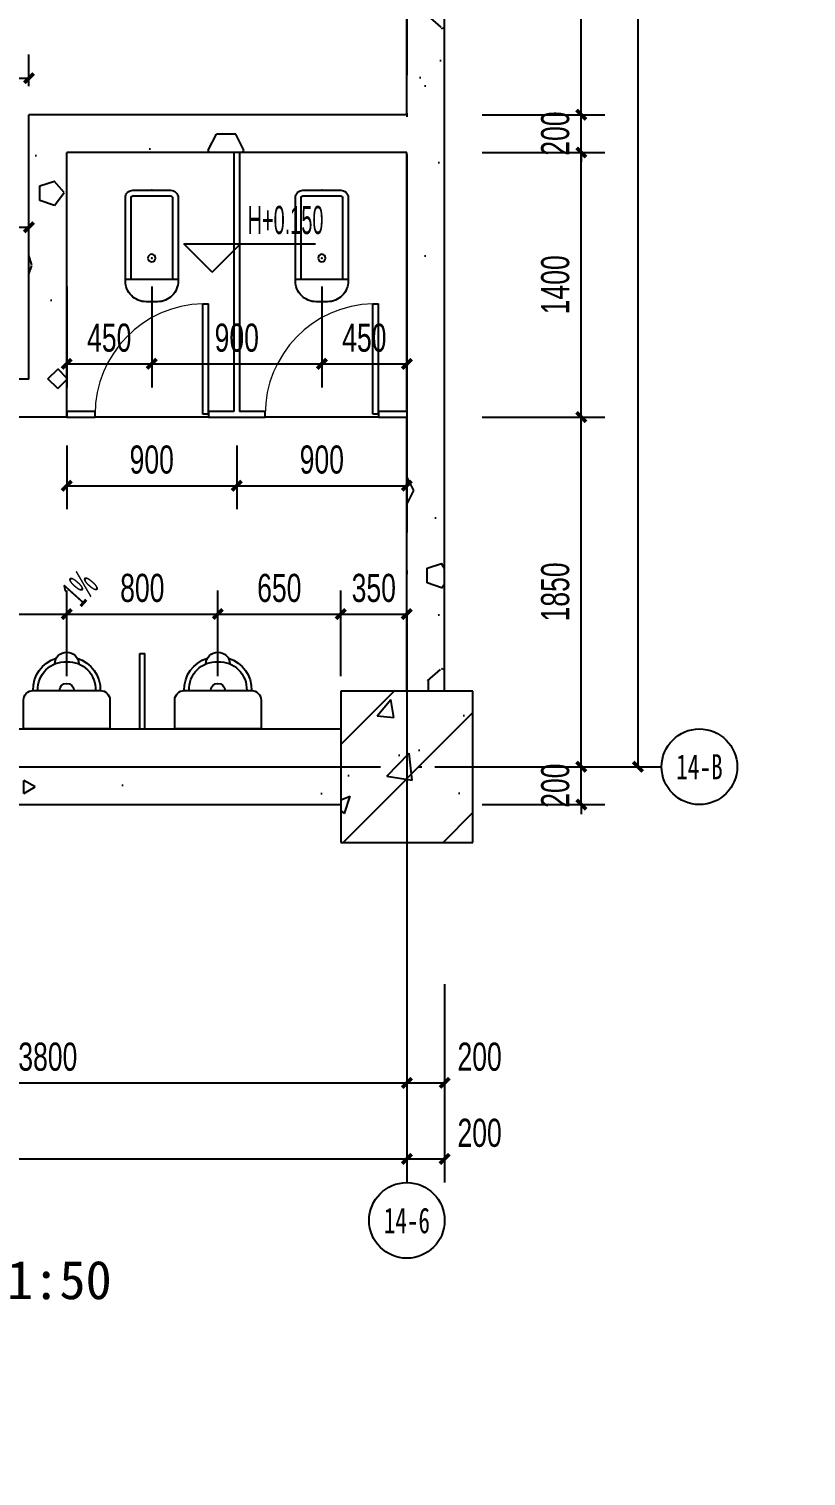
# Model space of a CAD drawing. Extents: x -26219 to 315419, y -160410 to -120810.
# Drawn here: x 283189 to 287301, y -143296 to -135640 of the extents above; entities that cross this region are included whole.
import ezdxf
from ezdxf.enums import TextEntityAlignment as Align
from ezdxf.xclip import XClip

# ---------------------------------------------------------------- set-up
doc = ezdxf.new("R2010")
doc.units = 0
doc.header["$LTSCALE"] = 1000
doc.header["$MEASUREMENT"] = 0
doc.header["$XCLIPFRAME"] = 0
doc.linetypes.add('104-14# 核心筒$2$DOTE', pattern=[2.42, 2, -0.2, 0.02, -0.2])
for name, color, linetype in [('$0$$0$$0$A-DIM_SYMB', 3, 'Continuous'), ('$0$$0$$0$PUB_TEXT', 7, 'Continuous'), ('01-标注_尺寸', 124, 'Continuous'), ('01-标注_标高', 200, 'Continuous'), ('02-TEXT_标注', 130, 'Continuous'), ('104-13#14# B1核心筒$0$05-填充_天正', 26, 'Continuous'), ('104-13#14# B1核心筒$0$A-E_楼梯', 171, 'Continuous'), ('104-13#14# B1核心筒$0$A_STR-砼墙', 51, 'Continuous'), ('104-14# 核心筒$0$A-I_卫-洁具', 241, 'Continuous'), ('104-14# 核心筒$0$A-I_卫-隔断', 214, 'Continuous'), ('104-14# 核心筒$0$A_STR-砌块墙', 121, 'Continuous'), ('104-14# 核心筒$2$01-标注_轴线坐标', 132, 'Continuous'), ('104-14# 核心筒$2$05-填充_天正', 26, 'Continuous'), ('104-14# 核心筒$2$A_AXIS-轴线', 36, '104-14# 核心筒$2$DOTE'), ('104-14# 核心筒$2$A_STR-砼柱', 51, 'Continuous'), ('104-14# 核心筒$2$AXIS_TEXT', 7, 'Continuous'), ('建-标注-文本', 254, 'Continuous')]:
    doc.layers.add(name, color=color, linetype=linetype)
doc.layers.add('B1幕墙$0$04-不打印_辅助线', color=165, linetype='Continuous', plot=False)
doc.styles.add('104-14# 核心筒$3$_TCH_AXIS', font='STXIHEI_0.TTF', dxfattribs={"width": 0.75})
doc.styles.add('_TCH_DIM', font='ros.shx', dxfattribs={"width": 0.75, "bigfont": 'jd.shx'})
doc.styles.add('_TCH_DIM_T3', font='ros.shx', dxfattribs={"width": 0.705882, "bigfont": 'jd.shx'})
doc.styles.get("Standard").update_dxf_attribs({"font": 'STXIHEI_0.TTF'})
doc.dimstyles.new('_TCH_ARCH&&50', dxfattribs={"dimtxt": 148.75, "dimasz": 50, "dimexe": 125, "dimexo": 150, "dimgap": 63.125, "dimtad": 1, "dimdec": 0, "dimzin": 0, "dimdsep": 46, "dimtxsty": '_TCH_DIM_T3', "dimblk": 'ARCHTICK', "dimcen": 0.09, "dimclrt": 7, "dimazin": 2, "dimtfac": 1, "dimtdec": 0, "dimtix": 1, "dimtmove": 2, "dimatfit": 3, "dimfxl": 0, "dimtolj": 1, "dimtzin": 0, "dimarcsym": 0})
pattern_1 = [(45, (0, 0), (-265.16504, 265.16504), []), (50, (0, 0), (1075.8903, -94.1282), [112.5, -1237.5]), (355, (0, 0), (-208.127, 1128.288), [90, -990]), (100.4514, (89.7, -7.8), (867.764, 1034.1593), [95.6103, -1051.713]), (46.1842, (0, 300), (1600.8616, -248.2785), [168.75, -1856.25]), (96.6356, (133.4, 279.3), (1401.994, 1461.177), [143.415, -1577.57]), (351.1842, (0, 300), (1401.993, 1461.178), [135, -1485]), (21, (150, 225), (895.3606, -603.9283), [112.5, -1237.5]), (326, (150, 225), (364.973, 1087.725), [90, -990]), (71.4514, (224.6, 174.7), (1260.334, 483.7957), [95.6103, -1051.713]), (37.5, (0, 0), (18.2398, 499.3408), [0, -978, 0, -1005, 0, -993.75]), (7.5, (0, 0), (394.6043, 591.6176), [0, -573, 0, -955.5, 0, -378.75]), (327.5, (-334.5, 0), (800.73365, -33.8323), [0, -375, 0, -1170, 0, -1552.5]), (317.5, (-484.5, 0), (874.7793, 150.1575), [0, -487.5, 0, -777, 0, -1102.5])]
pattern_2 = [(0, (531, -549), (900, 1800), [0, -1800]), (0, (-522, -792), (900, 1800), [0, -1800]), (0, (63, -810), (900, 1800), [0, -1800]), (0, (702, -279), (900, 1800), [0, -1800]), (0, (-45, -900), (900, 1800), [0, -1800]), (0, (882, 855), (900, 1800), [0, -1800]), (0, (333, 711), (900, 1800), [0, -1800]), (0, (621, 486), (900, 1800), [0, -1800]), (0, (-846, 450), (900, 1800), [0, -1800]), (0, (36, 369), (900, 1800), [0, -1800]), (0, (-306, -90), (900, 1800), [0, -1800]), (0, (-288, -765), (900, 1800), [0, -1800]), (0, (387, -837), (900, 1800), [0, -1800]), (0, (882, -45), (900, 1800), [0, -1800]), (0, (-801, -324), (900, 1800), [0, -1800]), (0, (-648, -18), (900, 1800), [0, -1800]), (0, (54, -144), (900, 1800), [0, -1800]), (0, (-198, -405), (900, 1800), [0, -1800]), (0, (-342, 189), (900, 1800), [0, -1800]), (0, (-117, 864), (900, 1800), [0, -1800]), (0, (-729, -702), (900, 1800), [0, -1800]), (0, (261, 495), (900, 1800), [0, -1800]), (0, (-576, 522), (900, 1800), [0, -1800]), (0, (-720, 756), (900, 1800), [0, -1800]), (130.60129, (771.43, 291.43), (-4499.99995, 5400.00002), [79.025, -33111.333]), (18.43495, (642.86, 325.71), (4500, 1800), [81.316, -11302.884]), (90, (642.9, 248.6), (900, 1800), [77.143, -3522.857]), (161.56505, (720, 222.86), (-4500, 1799.9999), [81.316, -11302.884]), (53.1301, (720, 222.86), (900, 1800), [85.714, -8914.285]), (135, (788.6, -694.3), (-900, 1800), [72.73, -5018.438]), (45, (685.7, -694.3), (900, 1800), [72.73, -5018.438]), (135, (737.14, -745.7), (-900, 1800), [72.73, -5018.438]), (45, (737.14, -745.7), (900, 1800), [72.73, -5018.438]), (116.565, (-77.1, 514.3), (-0.0002, 3600), [95.831, -1916.63]), (180, (-120, 600), (-900, 1800), [102.857, -1697.143]), (63.435, (-265.7, 514.3), (8e-06, 3600), [95.831, -1916.63]), (116.565, (-222.9, 428.6), (-0.0002, 3600), [95.831, -1916.63]), (0, (-222.9, 428.6), (900, 1800), [102.857, -1697.143]), (63.435, (-120, 428.6), (8e-06, 3600), [95.831, -1916.63]), (107.10273, (600, -94.286), (-2699.999897, 9000.000015), [116.584, -48848.707]), (143.97263, (565.71, 17.14), (-17099.99978, 12599.99999), [116.584, -24366.06]), (180, (471.4, 85.7), (-900, 1800), [111.43, -1688.57]), (36.02737, (265.71, 17.14), (17099.99987, 12599.99986), [116.584, -24366.06]), (71.56505, (231.43, -85.7), (2700, 9000), [108.42, -11275.778]), (107.10273, (265.714, -197.14), (-2699.999897, 9000.000015), [116.584, -48848.707]), (143.97263, (360, -265.71), (-17099.99978, 12599.99999), [116.584, -24366.06]), (0, (360, -265.7), (900, 1800), [111.43, -1688.57]), (36.02737, (471.43, -265.71), (17099.99987, 12599.99986), [116.584, -24366.06]), (71.56505, (565.71, -197.14), (2700, 9000), [108.42, -11275.778]), (150.25512, (617.14, 745.71), (-2700, 1800), [69.105, -14442.96]), (90, (557.1, 711.4), (900, 1800), [68.571, -3531.428]), (29.74488, (557.14, 711.43), (2700, 1800), [69.105, -14442.96]), (116.565, (197.1, -531.4), (-0.0002, 3600), [95.831, -1916.63]), (168.69007, (154.29, -445.71), (-8100, 1799.99995), [87.412, -18269.056]), (41.185925, (0, -488.57), (22499.999864, 19799.99983), [91.116, -38177.406]), (90, (0, -574.3), (900, 1800), [85.714, -3514.285]), (138.81407, (68.57, -634.286), (-22499.9996, 19800.000126), [91.116, -38177.406]), (16.69924, (68.57, -634.286), (29699.999777, 8999.999906), [89.488, -37495.613]), (60.9454, (154.29, -608.57), (900, 1799.999984), [88.248, -36976.018]), (109.983106, (-557.14, 222.86), (-4500.000017, 12599.999967), [100.326, -42036.592]), (155.556045, (-591.43, 317.14), (-11700.000045, 5399.99989), [103.57, -43395.394]), (24.443955, (-780, 317.14), (11700.000006, 5399.999974), [103.57, -43395.394]), (70.01689, (-814.286, 222.86), (4500.000014, 12599.99997), [100.326, -42036.592]), (109.983106, (-780, 128.57), (-4500.000017, 12599.999967), [100.326, -42036.592]), (160.0169, (-685.71, 94.29), (-4500, 1799.99992), [100.326, -20968.132]), (19.9831, (-685.71, 94.29), (4499.99998, 1800), [100.326, -20968.132]), (70.01689, (-591.43, 128.57), (4500.000014, 12599.99997), [100.326, -42036.592]), (122.00538, (111.43, 60), (-900.00012, 1799.9999), [80.863, -16900.302]), (18.43495, (-8.57, 102.86), (4500, 1800), [81.316, -11302.884]), (90, (-8.6, 25.7), (900, 1800), [77.143, -3522.857]), (161.56505, (68.57, 0), (-4500, 1799.9999), [81.316, -11302.884]), (54.46232, (68.57, 0), (6299.99999, 8999.99999), [73.734, -30894.635]), (116.565, (-411.4, -377.1), (-0.0002, 3600), [95.831, -1916.63]), (180, (-454.3, -291.4), (-900, 1800), [94.286, -1705.714]), (59.03624, (-600, -377.14), (900, 1800), [99.96, -20891.466]), (120.96376, (-548.57, -462.86), (-900.00012, 1799.99992), [99.96, -20891.466]), (0, (-548.6, -462.9), (900, 1800), [94.286, -1705.714]), (63.435, (-454.3, -462.9), (8e-06, 3600), [95.831, -1916.63])]

# ---------------------------------------------------------------- blocks, each defined once
blk = doc.blocks.new('B1幕墙')
at = {"layer": 'B1幕墙$0$04-不打印_辅助线'}
blk.add_lwpolyline([(-19723.4, 110825.4), (-17951.5, 111952.4), (-14731.3, 106889.8), (-10015.2, 109889.5), (-6726.5, 109889.5), (-6726.5, 107689.5), (-6591.5, 107689.5), (-6591.5, 96729.1), (-3286.4, 91533.1), (-3400.3, 91460.7), (-609.5, 87073), (-44109.9, 59403.8), (-49479.8, 60532), (-116340.3, 165647.4), (-95570, 173811.9), (-95423.7, 173439.7), (-115742.4, 165452.7), (-49232.7, 60888.9), (-44187.1, 59828.8), (-1077.3, 87249.5), (-3868.2, 91637.2), (-3501.1, 91870.6)], dxfattribs=at)
blk = doc.blocks.new('104-13#14# B1核心筒')
at = {"layer": '104-13#14# B1核心筒$0$05-填充_天正', "linetype": 'Continuous'}
h = blk.add_hatch(dxfattribs=at)
h.set_pattern_fill('钢筋混凝土', color=256, scale=150, style=0)
h.set_pattern_definition(pattern_1)
h.paths.add_polyline_path([(203250, -1200), (203250, -800), (170650, -800), (170650, -1200)])
at = {"layer": '104-13#14# B1核心筒$0$A_STR-砼墙', "linetype": 'Continuous'}
for p, q in [((203250, -800), (170650, -800)), ((203250, -1200), (170650, -1200))]:
    blk.add_line(p, q, dxfattribs=at)
at = {"layer": '104-13#14# B1核心筒$0$A-E_楼梯', "rotation": 57.54087654752239}
blk.add_blockref('B1幕墙', (289197.1, 8062.4), dxfattribs=at)
blk = doc.blocks.new('104-14# 核心筒$0$$lvtry$00000200')
at = {"color": 0}
for p, q in [((-109.8, -40, 0), (-109.8, -469.7, 0)), ((99.8, -30, 0), (-99.8, -30, 0)), ((109.8, -469.7, 0), (109.8, -40, 0))]:
    blk.add_line(p, q, dxfattribs=at)
at = {"color": 0, "elevation": 0}
blk.add_lwpolyline([(99.8, 0), (-99.8, 0, 0.414214), (-139.8, -40), (-139.8, -479.7, 0.414214), (-29.8, -589.7), (29.8, -589.7, 0.414214), (139.8, -479.7), (139.8, -40, 0.414214)], format="xyb", close=True, dxfattribs=at)
blk.add_lwpolyline([(139.8, -469.7), (-139.8, -469.7)], dxfattribs=at)
at = {"color": 0}
blk.add_circle((0, -358.6, 0), 20, dxfattribs=at)
for centre, start, end in [((-99.8, -40, 0), 90, 180), ((99.8, -40, 0), 0, 90)]:
    blk.add_arc(centre, 10, start, end, dxfattribs=at)
for p in [(0, 0), (0, -358.6, 0)]:
    blk.add_point(p, dxfattribs=at)
blk = doc.blocks.new('104-14# 核心筒$0$hgfasg')
at = {"yscale": -1}
blk.add_blockref('104-14# 核心筒$0$$lvtry$00000200', (0, 200), dxfattribs=at)
blk = doc.blocks.new('104-14# 核心筒$0$A-toilet-F2$0$A-toilet-F3$0$xb')
for p, q in [((177.8, 203.2), (-177.8, 203.2)), ((-228.6, 152.4), (-228.6, 0)), ((228.6, 0), (228.6, 152.4)), ((-228.6, 0), (228.6, 0))]:
    blk.add_line(p, q)
for centre, radius, start, end in [((0, 342.9), 63.5, 1.07073, 178.92927), ((-6.3, 209.5), 171.6, 106.60688, 182.1211), ((-6.3, 209.5), 146.2, 87.8789, 182.1211), ((6.4, 209.5), 146.2, 357.8789, 92.1211), ((6.4, 209.5), 171.6, 357.8789, 73.39312), ((0, 203.2), 38.1, 0, 180), ((-177.8, 152.4), 50.8, 90, 180), ((177.8, 152.4), 50.8, 0, 90)]:
    blk.add_arc(centre, radius, start, end)
blk = doc.blocks.new('104-14# 核心筒$0$A$C0B6E3E5F')
at = {"layer": '104-14# 核心筒$0$A-I_卫-隔断'}
for p, q in [((-12.5, 0), (-12.5, 400)), ((-12.5, 400), (12.5, 400)), ((12.5, 0), (12.5, 400)), ((-12.5, 0), (12.5, 0))]:
    blk.add_line(p, q, dxfattribs=at)
blk = doc.blocks.new('104-14# 核心筒$0$$DorLib2D$00000001')
for p, q in [((0.45, 0.975), (0.5, 0.975)), ((0.45, 0), (0.45, 0.975)), ((0.5, 0), (0.5, 0.975)), ((0.5, 0), (0.45, 0))]:
    blk.add_line(p, q)
at = {"lineweight": 13}
blk.add_arc((0.475, 0), 0.975, 91.4693, 180, dxfattribs=at)
blk = doc.blocks.new('104-14# 核心筒')
at = {"layer": '104-14# 核心筒$2$05-填充_天正'}
h = blk.add_hatch(dxfattribs=at)
h.set_pattern_fill('加气混凝土', color=256, scale=150, style=0)
h.set_pattern_definition(pattern_2)
h.paths.add_polyline_path([(41466.7, 100150), (41600, 100150), (41600, 103000), (41400, 102800), (41400, 100250)])
h = blk.add_hatch(dxfattribs=at)
h.set_pattern_fill('加气混凝土', color=256, scale=150, style=0)
h.set_pattern_definition(pattern_2)
h.paths.add_polyline_path([(41466.7, 100150), (41400, 100250), (39400, 100250), (39600, 100050), (41400, 100050)])
h = blk.add_hatch(dxfattribs=at)
h.set_pattern_fill('加气混凝土', color=256, scale=150, style=0)
h.set_pattern_definition(pattern_2)
h.paths.add_polyline_path([(39400, 98850), (39600, 98650), (39600, 100050), (39400, 100250)])
h = blk.add_hatch(dxfattribs=at)
h.set_pattern_fill('加气混凝土', color=256, scale=150, style=0)
h.set_pattern_definition(pattern_2)
h.paths.add_polyline_path([(41466.7, 98665), (41600, 98665), (41600, 100150), (41466.7, 100150), (41400, 100050), (41400, 98680)])
h = blk.add_hatch(dxfattribs=at)
h.set_pattern_fill('加气混凝土', color=256, scale=150, style=0)
h.set_pattern_definition(pattern_2)
h.paths.add_polyline_path([(39600, 98650), (39400, 98850), (37600, 98850), (37500, 98783.3), (37500, 98650)])
h = blk.add_hatch(dxfattribs=at)
h.set_pattern_fill('加气混凝土', color=256, scale=150, style=0)
h.set_pattern_definition(pattern_2)
h.paths.add_polyline_path([(41400, 97200), (41600, 97200), (41600, 98665), (41466.7, 98665), (41400, 98650)])
h = blk.add_hatch(dxfattribs=at)
h.set_pattern_fill('钢筋混凝土', color=256, scale=150, style=0)
h.set_pattern_definition(pattern_1)
h.paths.add_polyline_path([(41050, 96400), (41750, 96400), (41750, 97200), (41050, 97200)])
h = blk.add_hatch(dxfattribs=at)
h.set_pattern_fill('加气混凝土', color=256, scale=150, style=0)
h.set_pattern_definition(pattern_2)
h.paths.add_polyline_path([(41050, 96600), (41050, 96800), (37600, 96800), (37500, 96733.3), (37500, 96600)])
at = {"layer": '104-14# 核心筒$0$A-I_卫-洁具', "ltscale": 0.1}
blk.add_line((37600, 97000), (41050, 97000), dxfattribs=at)
at = {"layer": '104-14# 核心筒$0$A-I_卫-隔断'}
for p, q in [((40485, 100050), (40485, 98680)), ((40515, 100050), (40485, 100050)), ((40515, 100050), (40515, 98680)), ((39750, 98680), (39600, 98680)), ((39600, 98680), (39600, 98650)), ((39600, 98650), (39750, 98650)), ((39750, 98650), (39750, 98680)), ((40350, 98650), (39750, 98650)), ((40485, 98680), (40350, 98680)), ((40350, 98680), (40350, 98650)), ((40350, 98650), (40500, 98650)), ((40500, 98650), (40650, 98650)), ((40650, 98680), (40515, 98680)), ((40650, 98650), (40650, 98680)), ((41250, 98650), (40650, 98650)), ((41400, 98680), (41250, 98680)), ((41250, 98680), (41250, 98650)), ((41250, 98650), (41400, 98650))]:
    blk.add_line(p, q, dxfattribs=at)
at = {"layer": '104-14# 核心筒$0$A_STR-砌块墙'}
for p, q in [((41600, 100150), (41600, 103000)), ((41400, 100250), (41400, 102800)), ((41400, 100250), (39400, 100250)), ((39400, 98850), (39400, 100250)), ((41600, 98665), (41600, 100150)), ((41400, 100050), (39600, 100050)), ((39600, 98650), (39600, 100050)), ((41400, 98680), (41400, 100050)), ((39400, 98850), (37600, 98850)), ((39600, 98650), (37500, 98650)), ((41400, 97200), (41400, 98650)), ((41600, 97200), (41600, 98665)), ((37600, 96800), (41050, 96800)), ((37500, 96600), (41050, 96600))]:
    blk.add_line(p, q, dxfattribs=at)
at = {"layer": '104-14# 核心筒$2$A_AXIS-轴线'}
for p, q in [((41400, 139633.6), (41400, 80554.9)), ((-9370.1, 96800), (120259.9, 96800)), ((-24839, 16700), (120259.9, 16700))]:
    blk.add_line(p, q, dxfattribs=at)
at = {"layer": '104-14# 核心筒$2$A_STR-砼柱'}
for p, q in [((41750, 97200), (41050, 97200)), ((41050, 97200), (41050, 96400)), ((41750, 96400), (41750, 97200)), ((41050, 96400), (41750, 96400))]:
    blk.add_line(p, q, dxfattribs=at)
blk.add_blockref('104-14# 核心筒$0$A$C0B6E3E5F', (40000, 97000))
at = {"layer": '104-14# 核心筒$0$A-I_卫-洁具', "ltscale": 0.1, "rotation": 180}
for p in [(40050, 100050), (40950, 100050)]:
    blk.add_blockref('104-14# 核心筒$0$hgfasg', p, dxfattribs=at)
at = {"layer": '104-14# 核心筒$0$A-I_卫-洁具', "ltscale": 0.1, "xscale": -1}
for p in [(39600, 97000), (40400, 97000)]:
    blk.add_blockref('104-14# 核心筒$0$A-toilet-F2$0$A-toilet-F3$0$xb', p, dxfattribs=at)
at = {"layer": '104-14# 核心筒$0$A-I_卫-隔断', "xscale": -600, "yscale": -600, "zscale": 30, "rotation": 180}
for p in [(40050, 98665), (40950, 98665)]:
    blk.add_blockref('104-14# 核心筒$0$$DorLib2D$00000001', p, dxfattribs=at)
blk = doc.blocks.new('_ArchTick')
at = {"color": 0, "linetype": 'ByBlock', "const_width": 0.4}
blk.add_lwpolyline([(-0.5, -0.5), (0.5, 0.5)], dxfattribs=at)
blk = doc.blocks.new('*D1574')
at = {"layer": '01-标注_尺寸', "color": 0, "lineweight": -2, "transparency": 16777216}
for p, q in [((285586.9, -133543.4), (286236.9, -133543.4)), ((286111.9, -136093.4), (286111.9, -133543.4)), ((285586.9, -136093.4), (286236.9, -136093.4))]:
    blk.add_line(p, q, dxfattribs=at)
at = {"layer": 'Defpoints', "color": 0, "transparency": 16777216}
for p in [(285436.9, -133543.4), (286111.9, -133543.4), (285436.9, -136093.4)]:
    blk.add_point(p, dxfattribs=at)
at = {"layer": '01-标注_尺寸', "color": 0, "lineweight": -2, "transparency": 16777216, "xscale": 50, "yscale": 50, "zscale": 50}
for p, rotation in [((286111.9, -133543.4), 90), ((286111.9, -136093.4), 270)]:
    blk.add_blockref('_ArchTick', p, dxfattribs=dict(at, rotation=rotation))
at = {"layer": '01-标注_尺寸', "color": 7, "transparency": 16777216, "insert": (285974.4, -134818.4), "char_height": 148.75, "attachment_point": 5, "rotation": 90, "style": '_TCH_DIM_T3'}
blk.add_mtext('\\A1;2550', dxfattribs=at)
blk = doc.blocks.new('*D1575')
at = {"layer": '01-标注_尺寸', "color": 0, "lineweight": -2, "transparency": 16777216}
for p, q in [((286111.9, -136093.4), (286111.9, -136043.4)), ((285586.9, -136093.4), (286236.9, -136093.4)), ((286111.9, -136293.4), (286111.9, -136093.4)), ((285586.9, -136293.4), (286236.9, -136293.4)), ((286111.9, -136293.4), (286111.9, -136343.4))]:
    blk.add_line(p, q, dxfattribs=at)
at = {"layer": 'Defpoints', "color": 0, "transparency": 16777216}
for p in [(285436.9, -136093.4), (286111.9, -136093.4), (285436.9, -136293.4)]:
    blk.add_point(p, dxfattribs=at)
at = {"layer": '01-标注_尺寸', "color": 0, "lineweight": -2, "transparency": 16777216, "xscale": 50, "yscale": 50, "zscale": 50}
for p, rotation in [((286111.9, -136093.4), 270), ((286111.9, -136293.4), 90)]:
    blk.add_blockref('_ArchTick', p, dxfattribs=dict(at, rotation=rotation))
at = {"layer": '01-标注_尺寸', "color": 7, "transparency": 16777216, "insert": (285974.4, -136193.4), "char_height": 148.75, "attachment_point": 5, "rotation": 90, "style": '_TCH_DIM_T3'}
blk.add_mtext('\\A1;200', dxfattribs=at)
blk = doc.blocks.new('*D1576')
at = {"layer": '01-标注_尺寸', "color": 0, "lineweight": -2, "transparency": 16777216}
for p, q in [((285586.9, -136293.4), (286236.9, -136293.4)), ((286111.9, -137693.4), (286111.9, -136293.4)), ((285586.9, -137693.4), (286236.9, -137693.4))]:
    blk.add_line(p, q, dxfattribs=at)
at = {"layer": 'Defpoints', "color": 0, "transparency": 16777216}
for p in [(285436.9, -136293.4), (286111.9, -136293.4), (285436.9, -137693.4)]:
    blk.add_point(p, dxfattribs=at)
at = {"layer": '01-标注_尺寸', "color": 0, "lineweight": -2, "transparency": 16777216, "xscale": 50, "yscale": 50, "zscale": 50}
for p, rotation in [((286111.9, -136293.4), 90), ((286111.9, -137693.4), 270)]:
    blk.add_blockref('_ArchTick', p, dxfattribs=dict(at, rotation=rotation))
at = {"layer": '01-标注_尺寸', "color": 7, "transparency": 16777216, "insert": (285974.4, -136993.4), "char_height": 148.75, "attachment_point": 5, "rotation": 90, "style": '_TCH_DIM_T3'}
blk.add_mtext('\\A1;1400', dxfattribs=at)
blk = doc.blocks.new('*D1577')
at = {"layer": '01-标注_尺寸', "color": 0, "lineweight": -2, "transparency": 16777216}
for p, q in [((285586.9, -137693.4), (286236.9, -137693.4)), ((286111.9, -139543.4), (286111.9, -137693.4)), ((285586.9, -139543.4), (286236.9, -139543.4))]:
    blk.add_line(p, q, dxfattribs=at)
at = {"layer": 'Defpoints', "color": 0, "transparency": 16777216}
for p in [(285436.9, -137693.4), (286111.9, -137693.4), (285436.9, -139543.4)]:
    blk.add_point(p, dxfattribs=at)
at = {"layer": '01-标注_尺寸', "color": 0, "lineweight": -2, "transparency": 16777216, "xscale": 50, "yscale": 50, "zscale": 50}
for p, rotation in [((286111.9, -137693.4), 90), ((286111.9, -139543.4), 270)]:
    blk.add_blockref('_ArchTick', p, dxfattribs=dict(at, rotation=rotation))
at = {"layer": '01-标注_尺寸', "color": 7, "transparency": 16777216, "insert": (285974.4, -138618.4), "char_height": 148.75, "attachment_point": 5, "rotation": 90, "style": '_TCH_DIM_T3'}
blk.add_mtext('\\A1;1850', dxfattribs=at)
blk = doc.blocks.new('*D1578')
at = {"layer": '01-标注_尺寸', "color": 0, "lineweight": -2, "transparency": 16777216}
for p, q in [((286111.9, -139543.4), (286111.9, -139493.4)), ((285586.9, -139543.4), (286236.9, -139543.4)), ((286111.9, -139743.4), (286111.9, -139543.4)), ((285586.9, -139743.4), (286236.9, -139743.4)), ((286111.9, -139743.4), (286111.9, -139793.4))]:
    blk.add_line(p, q, dxfattribs=at)
at = {"layer": 'Defpoints', "color": 0, "transparency": 16777216}
for p in [(285436.9, -139543.4), (286111.9, -139543.4), (285436.9, -139743.4)]:
    blk.add_point(p, dxfattribs=at)
at = {"layer": '01-标注_尺寸', "color": 0, "lineweight": -2, "transparency": 16777216, "xscale": 50, "yscale": 50, "zscale": 50}
for p, rotation in [((286111.9, -139543.4), 270), ((286111.9, -139743.4), 90)]:
    blk.add_blockref('_ArchTick', p, dxfattribs=dict(at, rotation=rotation))
at = {"layer": '01-标注_尺寸', "color": 7, "transparency": 16777216, "insert": (285974.4, -139643.4), "char_height": 148.75, "attachment_point": 5, "rotation": 90, "style": '_TCH_DIM_T3'}
blk.add_mtext('\\A1;200', dxfattribs=at)
blk = doc.blocks.new('*D1580')
at = {"layer": '01-标注_尺寸', "color": 0, "lineweight": -2, "transparency": 16777216}
for p, q in [((276188.7, -141168.4), (276188.7, -141743.4)), ((285188.7, -141168.4), (285188.7, -141743.4)), ((276188.7, -141618.4), (285188.7, -141618.4))]:
    blk.add_line(p, q, dxfattribs=at)
at = {"layer": 'Defpoints', "color": 0, "transparency": 16777216}
for p in [(276188.7, -141018.4), (285188.7, -141018.4), (285188.7, -141618.4)]:
    blk.add_point(p, dxfattribs=at)
at = {"layer": '01-标注_尺寸', "color": 0, "lineweight": -2, "transparency": 16777216, "xscale": 50, "yscale": 50, "zscale": 50, "rotation": 180}
blk.add_blockref('_ArchTick', (276188.7, -141618.4), dxfattribs=at)
at = {"layer": '01-标注_尺寸', "color": 0, "lineweight": -2, "transparency": 16777216, "xscale": 50, "yscale": 50, "zscale": 50}
blk.add_blockref('_ArchTick', (285188.7, -141618.4), dxfattribs=at)
at = {"layer": '01-标注_尺寸', "color": 7, "transparency": 16777216, "insert": (280688.7, -141480.9), "char_height": 148.75, "attachment_point": 5, "style": '_TCH_DIM_T3'}
blk.add_mtext('\\A1;9000', dxfattribs=at)
blk = doc.blocks.new('*D1581')
at = {"layer": '01-标注_尺寸', "color": 0, "lineweight": -2, "transparency": 16777216}
for p, q in [((285188.7, -141168.4), (285188.7, -141743.4)), ((285388.7, -141168.4), (285388.7, -141743.4)), ((285188.7, -141618.4), (285388.7, -141618.4))]:
    blk.add_line(p, q, dxfattribs=at)
at = {"layer": 'Defpoints', "color": 0, "transparency": 16777216}
for p in [(285188.7, -141018.4), (285388.7, -141018.4), (285388.7, -141618.4)]:
    blk.add_point(p, dxfattribs=at)
at = {"layer": '01-标注_尺寸', "color": 0, "lineweight": -2, "transparency": 16777216, "xscale": 50, "yscale": 50, "zscale": 50, "rotation": 180}
blk.add_blockref('_ArchTick', (285188.7, -141618.4), dxfattribs=at)
at = {"layer": '01-标注_尺寸', "color": 0, "lineweight": -2, "transparency": 16777216, "xscale": 50, "yscale": 50, "zscale": 50}
blk.add_blockref('_ArchTick', (285388.7, -141618.4), dxfattribs=at)
at = {"layer": '01-标注_尺寸', "color": 7, "transparency": 16777216, "insert": (285573.7, -141480.9), "char_height": 148.75, "attachment_point": 5, "style": '_TCH_DIM_T3'}
blk.add_mtext('\\A1;200', dxfattribs=at)
blk = doc.blocks.new('*D1590')
at = {"layer": '01-标注_尺寸', "color": 0, "lineweight": -2, "transparency": 16777216}
for p, q in [((281388.7, -140693.4), (281388.7, -141340.6)), ((285188.7, -140693.4), (285188.7, -141340.6)), ((281388.7, -141215.6), (285188.7, -141215.6))]:
    blk.add_line(p, q, dxfattribs=at)
at = {"layer": 'Defpoints', "color": 0, "transparency": 16777216}
for p in [(281388.7, -140543.4), (285188.7, -140543.4), (285188.7, -141215.6)]:
    blk.add_point(p, dxfattribs=at)
at = {"layer": '01-标注_尺寸', "color": 0, "lineweight": -2, "transparency": 16777216, "xscale": 50, "yscale": 50, "zscale": 50, "rotation": 180}
blk.add_blockref('_ArchTick', (281388.7, -141215.6), dxfattribs=at)
at = {"layer": '01-标注_尺寸', "color": 0, "lineweight": -2, "transparency": 16777216, "xscale": 50, "yscale": 50, "zscale": 50}
blk.add_blockref('_ArchTick', (285188.7, -141215.6), dxfattribs=at)
at = {"layer": '01-标注_尺寸', "color": 7, "transparency": 16777216, "insert": (283288.7, -141078.1), "char_height": 148.75, "attachment_point": 5, "style": '_TCH_DIM_T3'}
blk.add_mtext('\\A1;3800', dxfattribs=at)
blk = doc.blocks.new('*D1591')
at = {"layer": '01-标注_尺寸', "color": 0, "lineweight": -2, "transparency": 16777216}
for p, q in [((285188.7, -140693.4), (285188.7, -141340.6)), ((285388.7, -140693.4), (285388.7, -141340.6)), ((285188.7, -141215.6), (285388.7, -141215.6))]:
    blk.add_line(p, q, dxfattribs=at)
at = {"layer": 'Defpoints', "color": 0, "transparency": 16777216}
for p in [(285188.7, -140543.4), (285388.7, -140543.4), (285388.7, -141215.6)]:
    blk.add_point(p, dxfattribs=at)
at = {"layer": '01-标注_尺寸', "color": 0, "lineweight": -2, "transparency": 16777216, "xscale": 50, "yscale": 50, "zscale": 50, "rotation": 180}
blk.add_blockref('_ArchTick', (285188.7, -141215.6), dxfattribs=at)
at = {"layer": '01-标注_尺寸', "color": 0, "lineweight": -2, "transparency": 16777216, "xscale": 50, "yscale": 50, "zscale": 50}
blk.add_blockref('_ArchTick', (285388.7, -141215.6), dxfattribs=at)
at = {"layer": '01-标注_尺寸', "color": 7, "transparency": 16777216, "insert": (285573.7, -141078.1), "char_height": 148.75, "attachment_point": 5, "style": '_TCH_DIM_T3'}
blk.add_mtext('\\A1;200', dxfattribs=at)
blk = doc.blocks.new('*D1597')
at = {"layer": '01-标注_尺寸', "color": 0, "lineweight": -2, "transparency": 16777216}
for p, q in [((283388.7, -137002), (283388.7, -137536.7)), ((283838.7, -137002), (283838.7, -137536.7)), ((283388.7, -137411.7), (283838.7, -137411.7))]:
    blk.add_line(p, q, dxfattribs=at)
at = {"layer": 'Defpoints', "color": 0, "transparency": 16777216}
for p in [(283388.7, -136852), (283838.7, -136852), (283838.7, -137411.7)]:
    blk.add_point(p, dxfattribs=at)
at = {"layer": '01-标注_尺寸', "color": 0, "lineweight": -2, "transparency": 16777216, "xscale": 50, "yscale": 50, "zscale": 50, "rotation": 180}
blk.add_blockref('_ArchTick', (283388.7, -137411.7), dxfattribs=at)
at = {"layer": '01-标注_尺寸', "color": 0, "lineweight": -2, "transparency": 16777216, "xscale": 50, "yscale": 50, "zscale": 50}
blk.add_blockref('_ArchTick', (283838.7, -137411.7), dxfattribs=at)
at = {"layer": '01-标注_尺寸', "color": 7, "transparency": 16777216, "insert": (283613.7, -137274.2), "char_height": 148.75, "attachment_point": 5, "style": '_TCH_DIM_T3'}
blk.add_mtext('\\A1;450', dxfattribs=at)
blk = doc.blocks.new('*D1598')
at = {"layer": '01-标注_尺寸', "color": 0, "lineweight": -2, "transparency": 16777216}
for p, q in [((283838.7, -137002), (283838.7, -137536.7)), ((284738.7, -137002), (284738.7, -137536.7)), ((283838.7, -137411.7), (284738.7, -137411.7))]:
    blk.add_line(p, q, dxfattribs=at)
at = {"layer": 'Defpoints', "color": 0, "transparency": 16777216}
for p in [(283838.7, -136852), (284738.7, -136852), (284738.7, -137411.7)]:
    blk.add_point(p, dxfattribs=at)
at = {"layer": '01-标注_尺寸', "color": 0, "lineweight": -2, "transparency": 16777216, "xscale": 50, "yscale": 50, "zscale": 50, "rotation": 180}
blk.add_blockref('_ArchTick', (283838.7, -137411.7), dxfattribs=at)
at = {"layer": '01-标注_尺寸', "color": 0, "lineweight": -2, "transparency": 16777216, "xscale": 50, "yscale": 50, "zscale": 50}
blk.add_blockref('_ArchTick', (284738.7, -137411.7), dxfattribs=at)
at = {"layer": '01-标注_尺寸', "color": 7, "transparency": 16777216, "insert": (284288.7, -137274.2), "char_height": 148.75, "attachment_point": 5, "style": '_TCH_DIM_T3'}
blk.add_mtext('\\A1;900', dxfattribs=at)
blk = doc.blocks.new('*D1599')
at = {"layer": '01-标注_尺寸', "color": 0, "lineweight": -2, "transparency": 16777216}
for p, q in [((284738.7, -137002), (284738.7, -137536.7)), ((285188.7, -137002), (285188.7, -137536.7)), ((284738.7, -137411.7), (285188.7, -137411.7))]:
    blk.add_line(p, q, dxfattribs=at)
at = {"layer": 'Defpoints', "color": 0, "transparency": 16777216}
for p in [(284738.7, -136852), (285188.7, -136852), (285188.7, -137411.7)]:
    blk.add_point(p, dxfattribs=at)
at = {"layer": '01-标注_尺寸', "color": 0, "lineweight": -2, "transparency": 16777216, "xscale": 50, "yscale": 50, "zscale": 50, "rotation": 180}
blk.add_blockref('_ArchTick', (284738.7, -137411.7), dxfattribs=at)
at = {"layer": '01-标注_尺寸', "color": 0, "lineweight": -2, "transparency": 16777216, "xscale": 50, "yscale": 50, "zscale": 50}
blk.add_blockref('_ArchTick', (285188.7, -137411.7), dxfattribs=at)
at = {"layer": '01-标注_尺寸', "color": 7, "transparency": 16777216, "insert": (284963.7, -137274.2), "char_height": 148.75, "attachment_point": 5, "style": '_TCH_DIM_T3'}
blk.add_mtext('\\A1;450', dxfattribs=at)
blk = doc.blocks.new('*D1606')
at = {"layer": '01-标注_尺寸', "color": 0, "lineweight": -2, "transparency": 16777216}
for p, q in [((282738.7, -137014), (282738.7, -136563.9)), ((283188.7, -137014), (283188.7, -136563.9)), ((282738.7, -136688.9), (283188.7, -136688.9))]:
    blk.add_line(p, q, dxfattribs=at)
at = {"layer": 'Defpoints', "color": 0, "transparency": 16777216}
for p in [(283188.7, -136688.9), (282738.7, -137164), (283188.7, -137164)]:
    blk.add_point(p, dxfattribs=at)
at = {"layer": '01-标注_尺寸', "color": 0, "lineweight": -2, "transparency": 16777216, "xscale": 50, "yscale": 50, "zscale": 50, "rotation": 180}
blk.add_blockref('_ArchTick', (282738.7, -136688.9), dxfattribs=at)
at = {"layer": '01-标注_尺寸', "color": 0, "lineweight": -2, "transparency": 16777216, "xscale": 50, "yscale": 50, "zscale": 50}
blk.add_blockref('_ArchTick', (283188.7, -136688.9), dxfattribs=at)
at = {"layer": '01-标注_尺寸', "color": 7, "transparency": 16777216, "insert": (282963.7, -136551.4), "char_height": 148.75, "attachment_point": 5, "style": '_TCH_DIM_T3'}
blk.add_mtext('\\A1;450', dxfattribs=at)
blk = doc.blocks.new('*D1620')
at = {"layer": '01-标注_尺寸', "color": 0, "lineweight": -2, "transparency": 16777216}
for p, q in [((285961.9, -130543.4), (286536.9, -130543.4)), ((286411.9, -139543.4), (286411.9, -130543.4)), ((285961.9, -139543.4), (286536.9, -139543.4))]:
    blk.add_line(p, q, dxfattribs=at)
at = {"layer": 'Defpoints', "color": 0, "transparency": 16777216}
for p in [(285811.9, -130543.4), (286411.9, -130543.4), (285811.9, -139543.4)]:
    blk.add_point(p, dxfattribs=at)
at = {"layer": '01-标注_尺寸', "color": 0, "lineweight": -2, "transparency": 16777216, "xscale": 50, "yscale": 50, "zscale": 50}
for p, rotation in [((286411.9, -130543.4), 90), ((286411.9, -139543.4), 270)]:
    blk.add_blockref('_ArchTick', p, dxfattribs=dict(at, rotation=rotation))
at = {"layer": '01-标注_尺寸', "color": 7, "transparency": 16777216, "insert": (286274.4, -135043.4), "char_height": 148.75, "attachment_point": 5, "rotation": 90, "style": '_TCH_DIM_T3'}
blk.add_mtext('\\A1;9000', dxfattribs=at)
blk = doc.blocks.new('*D1662')
at = {"layer": '01-标注_尺寸', "color": 0, "lineweight": -2, "transparency": 16777216}
for p, q in [((282288.7, -135943.4), (282288.7, -135775)), ((283188.7, -135943.4), (283188.7, -135775)), ((282288.7, -135900), (283188.7, -135900))]:
    blk.add_line(p, q, dxfattribs=at)
at = {"layer": 'Defpoints', "color": 0, "transparency": 16777216}
for p in [(283188.7, -135900), (282288.7, -136093.4), (283188.7, -136093.4)]:
    blk.add_point(p, dxfattribs=at)
at = {"layer": '01-标注_尺寸', "color": 0, "lineweight": -2, "transparency": 16777216, "xscale": 50, "yscale": 50, "zscale": 50, "rotation": 180}
blk.add_blockref('_ArchTick', (282288.7, -135900), dxfattribs=at)
at = {"layer": '01-标注_尺寸', "color": 0, "lineweight": -2, "transparency": 16777216, "xscale": 50, "yscale": 50, "zscale": 50}
blk.add_blockref('_ArchTick', (283188.7, -135900), dxfattribs=at)
at = {"layer": '01-标注_尺寸', "color": 7, "transparency": 16777216, "insert": (282738.7, -135762.5), "char_height": 148.75, "attachment_point": 5, "style": '_TCH_DIM_T3'}
blk.add_mtext('\\A1;900', dxfattribs=at)
blk = doc.blocks.new('*D1664')
at = {"layer": '01-标注_尺寸', "color": 0, "lineweight": -2, "transparency": 16777216}
for p, q in [((284288.7, -137843.4), (284288.7, -138181.4)), ((285188.7, -137843.4), (285188.7, -138181.4)), ((284288.7, -138056.4), (285188.7, -138056.4))]:
    blk.add_line(p, q, dxfattribs=at)
at = {"layer": 'Defpoints', "color": 0, "transparency": 16777216}
for p in [(284288.7, -137693.4), (285188.7, -137693.4), (285188.7, -138056.4)]:
    blk.add_point(p, dxfattribs=at)
at = {"layer": '01-标注_尺寸', "color": 0, "lineweight": -2, "transparency": 16777216, "xscale": 50, "yscale": 50, "zscale": 50, "rotation": 180}
blk.add_blockref('_ArchTick', (284288.7, -138056.4), dxfattribs=at)
at = {"layer": '01-标注_尺寸', "color": 0, "lineweight": -2, "transparency": 16777216, "xscale": 50, "yscale": 50, "zscale": 50}
blk.add_blockref('_ArchTick', (285188.7, -138056.4), dxfattribs=at)
at = {"layer": '01-标注_尺寸', "color": 7, "transparency": 16777216, "insert": (284738.7, -137918.9), "char_height": 148.75, "attachment_point": 5, "style": '_TCH_DIM_T3'}
blk.add_mtext('\\A1;900', dxfattribs=at)
blk = doc.blocks.new('*D1665')
at = {"layer": '01-标注_尺寸', "color": 0, "lineweight": -2, "transparency": 16777216}
for p, q in [((283388.7, -137843.4), (283388.7, -138181.4)), ((284288.7, -137843.4), (284288.7, -138181.4)), ((283388.7, -138056.4), (284288.7, -138056.4))]:
    blk.add_line(p, q, dxfattribs=at)
at = {"layer": 'Defpoints', "color": 0, "transparency": 16777216}
for p in [(283388.7, -137693.4), (284288.7, -137693.4), (284288.7, -138056.4)]:
    blk.add_point(p, dxfattribs=at)
at = {"layer": '01-标注_尺寸', "color": 0, "lineweight": -2, "transparency": 16777216, "xscale": 50, "yscale": 50, "zscale": 50, "rotation": 180}
blk.add_blockref('_ArchTick', (283388.7, -138056.4), dxfattribs=at)
at = {"layer": '01-标注_尺寸', "color": 0, "lineweight": -2, "transparency": 16777216, "xscale": 50, "yscale": 50, "zscale": 50}
blk.add_blockref('_ArchTick', (284288.7, -138056.4), dxfattribs=at)
at = {"layer": '01-标注_尺寸', "color": 7, "transparency": 16777216, "insert": (283838.7, -137918.9), "char_height": 148.75, "attachment_point": 5, "style": '_TCH_DIM_T3'}
blk.add_mtext('\\A1;900', dxfattribs=at)
blk = doc.blocks.new('*D1672')
at = {"layer": '01-标注_尺寸', "color": 0, "lineweight": -2, "transparency": 16777216}
for p, q in [((282588.7, -139064.7), (282588.7, -138610.6)), ((283388.7, -139064.7), (283388.7, -138610.6)), ((282588.7, -138735.6), (283388.7, -138735.6))]:
    blk.add_line(p, q, dxfattribs=at)
at = {"layer": 'Defpoints', "color": 0, "transparency": 16777216}
for p in [(283388.7, -138735.6), (282588.7, -139214.7), (283388.7, -139214.7)]:
    blk.add_point(p, dxfattribs=at)
at = {"layer": '01-标注_尺寸', "color": 0, "lineweight": -2, "transparency": 16777216, "xscale": 50, "yscale": 50, "zscale": 50, "rotation": 180}
blk.add_blockref('_ArchTick', (282588.7, -138735.6), dxfattribs=at)
at = {"layer": '01-标注_尺寸', "color": 0, "lineweight": -2, "transparency": 16777216, "xscale": 50, "yscale": 50, "zscale": 50}
blk.add_blockref('_ArchTick', (283388.7, -138735.6), dxfattribs=at)
at = {"layer": '01-标注_尺寸', "color": 7, "transparency": 16777216, "insert": (282988.7, -138598.1), "char_height": 148.75, "attachment_point": 5, "style": '_TCH_DIM_T3'}
blk.add_mtext('\\A1;800', dxfattribs=at)
blk = doc.blocks.new('*D1673')
at = {"layer": '01-标注_尺寸', "color": 0, "lineweight": -2, "transparency": 16777216}
for p, q in [((283388.7, -139064.7), (283388.7, -138610.6)), ((284188.7, -139064.7), (284188.7, -138610.6)), ((283388.7, -138735.6), (284188.7, -138735.6))]:
    blk.add_line(p, q, dxfattribs=at)
at = {"layer": 'Defpoints', "color": 0, "transparency": 16777216}
for p in [(284188.7, -138735.6), (283388.7, -139214.7), (284188.7, -139214.7)]:
    blk.add_point(p, dxfattribs=at)
at = {"layer": '01-标注_尺寸', "color": 0, "lineweight": -2, "transparency": 16777216, "xscale": 50, "yscale": 50, "zscale": 50, "rotation": 180}
blk.add_blockref('_ArchTick', (283388.7, -138735.6), dxfattribs=at)
at = {"layer": '01-标注_尺寸', "color": 0, "lineweight": -2, "transparency": 16777216, "xscale": 50, "yscale": 50, "zscale": 50}
blk.add_blockref('_ArchTick', (284188.7, -138735.6), dxfattribs=at)
at = {"layer": '01-标注_尺寸', "color": 7, "transparency": 16777216, "insert": (283788.7, -138598.1), "char_height": 148.75, "attachment_point": 5, "style": '_TCH_DIM_T3'}
blk.add_mtext('\\A1;800', dxfattribs=at)
blk = doc.blocks.new('*D1674')
at = {"layer": '01-标注_尺寸', "color": 0, "lineweight": -2, "transparency": 16777216}
for p, q in [((284188.7, -139064.7), (284188.7, -138610.6)), ((284838.7, -139064.7), (284838.7, -138610.6)), ((284188.7, -138735.6), (284838.7, -138735.6))]:
    blk.add_line(p, q, dxfattribs=at)
at = {"layer": 'Defpoints', "color": 0, "transparency": 16777216}
for p in [(284838.7, -138735.6), (284188.7, -139214.7), (284838.7, -139214.7)]:
    blk.add_point(p, dxfattribs=at)
at = {"layer": '01-标注_尺寸', "color": 0, "lineweight": -2, "transparency": 16777216, "xscale": 50, "yscale": 50, "zscale": 50, "rotation": 180}
blk.add_blockref('_ArchTick', (284188.7, -138735.6), dxfattribs=at)
at = {"layer": '01-标注_尺寸', "color": 0, "lineweight": -2, "transparency": 16777216, "xscale": 50, "yscale": 50, "zscale": 50}
blk.add_blockref('_ArchTick', (284838.7, -138735.6), dxfattribs=at)
at = {"layer": '01-标注_尺寸', "color": 7, "transparency": 16777216, "insert": (284513.7, -138598.1), "char_height": 148.75, "attachment_point": 5, "style": '_TCH_DIM_T3'}
blk.add_mtext('\\A1;650', dxfattribs=at)
blk = doc.blocks.new('*D1675')
at = {"layer": '01-标注_尺寸', "color": 0, "lineweight": -2, "transparency": 16777216}
for p, q in [((284838.7, -139064.7), (284838.7, -138610.6)), ((285188.7, -139064.7), (285188.7, -138610.6)), ((284838.7, -138735.6), (285188.7, -138735.6))]:
    blk.add_line(p, q, dxfattribs=at)
at = {"layer": 'Defpoints', "color": 0, "transparency": 16777216}
for p in [(285188.7, -138735.6), (284838.7, -139214.7), (285188.7, -139214.7)]:
    blk.add_point(p, dxfattribs=at)
at = {"layer": '01-标注_尺寸', "color": 0, "lineweight": -2, "transparency": 16777216, "xscale": 50, "yscale": 50, "zscale": 50, "rotation": 180}
blk.add_blockref('_ArchTick', (284838.7, -138735.6), dxfattribs=at)
at = {"layer": '01-标注_尺寸', "color": 0, "lineweight": -2, "transparency": 16777216, "xscale": 50, "yscale": 50, "zscale": 50}
blk.add_blockref('_ArchTick', (285188.7, -138735.6), dxfattribs=at)
at = {"layer": '01-标注_尺寸', "color": 7, "transparency": 16777216, "insert": (285013.7, -138598.1), "char_height": 148.75, "attachment_point": 5, "style": '_TCH_DIM_T3'}
blk.add_mtext('\\A1;350', dxfattribs=at)

msp = doc.modelspace()

# ---------------------------------------------------------------- linework, layer by layer
at = {"layer": '$0$$0$$0$A-DIM_SYMB'}
msp.add_lwpolyline([(283667.2, -138555.9, 0, 0, 0), (283497.9, -138744.1, 40, 0, 0), (283397.5, -138855.6, 0, 0, 0)], format="xyseb", dxfattribs=at)
at = {"layer": '01-标注_标高'}
for p, q in [((284158.8, -136927.2), (284008.8, -136777.2)), ((284008.8, -136777.2), (284705.1, -136777.2)), ((284158.8, -136927.2), (284308.8, -136777.2))]:
    msp.add_line(p, q, dxfattribs=at)
at = {"layer": '104-14# 核心筒$2$01-标注_轴线坐标'}
for p, q in [((285336.9, -139543.4), (286536.9, -139543.4)), ((285188.7, -140543.4), (285188.7, -141743.4))]:
    msp.add_line(p, q, dxfattribs=at)
for centre in [(286736.9, -139543.4), (285188.7, -141943.4)]:
    msp.add_circle(centre, 200, dxfattribs=at)

# ---------------------------------------------------------------- block references
ref = msp.add_blockref('104-13#14# B1核心筒', (83110.6, -136819.8))
XClip(ref).set_block_clipping_path([(166599.9946633652, -1823.14907876), (171999.9946633652, 8745.6171003908)])
ref = msp.add_blockref('104-14# 核心筒', (243788.7, -236343.4))
XClip(ref).set_block_clipping_path([(32000, 95800), (42400, 107298.7390783391)])
ref = msp.add_blockref('104-14# 核心筒', (201591, -159600))
XClip(ref).set_block_clipping_path([(32000, 6700), (42400, 18198.7390783391)])

# ---------------------------------------------------------------- texts
at = {"layer": '$0$$0$$0$PUB_TEXT', "style": '_TCH_DIM', "width": 0.529412}
msp.add_text('1%', height=148.75, rotation=48.02316, dxfattribs=at).set_placement((283462.6, -138704.8))
at = {"layer": '02-TEXT_标注', "style": '_TCH_DIM', "width": 0.529412}
msp.add_text('H+0.150', height=148.75, dxfattribs=at).set_placement((284346.2, -136724.7))
at = {"layer": '104-14# 核心筒$2$AXIS_TEXT', "style": '104-14# 核心筒$3$_TCH_AXIS'}
for s, height, width, p, p2 in [('14-B', 133, 0.916172, (286613.7, -139609.9), (286860.1, -139609.9)), ('14-6', 136.07, 0.898302, (285066.4, -142011.5), (285311.1, -142011.5))]:
    msp.add_text(s, height=height, dxfattribs=dict(at, width=width)).set_placement(p, p2, align=Align.FIT)
at = {"layer": '建-标注-文本'}
msp.add_text('1:50', height=203.88, dxfattribs=at).set_placement((283072.3, -142360.1))

# ---------------------------------------------------------------- dimensions: what is measured, and where the dimension line sits
at = {"layer": '01-标注_尺寸'}
for p1, p2, distance, picture, middle in [((285811.9, -139543.4), (285811.9, -130543.4), -600, '*D1620', (286274.4, -135043.4)), ((285436.9, -136093.4), (285436.9, -133543.4), -675, '*D1574', (285974.4, -134818.4)), ((282288.7, -136093.4), (283188.7, -136093.4), 193.4, '*D1662', (282738.7, -135762.5)), ((285436.9, -136293.4), (285436.9, -136093.4), -675, '*D1575', (285974.4, -136193.4)), ((285436.9, -137693.4), (285436.9, -136293.4), -675, '*D1576', (285974.4, -136993.4)), ((282738.7, -137164), (283188.7, -137164), 475.1, '*D1606', (282963.7, -136551.4)), ((283388.7, -136852), (283838.7, -136852), -559.7, '*D1597', (283613.7, -137274.2)), ((283838.7, -136852), (284738.7, -136852), -559.7, '*D1598', (284288.7, -137274.2)), ((284738.7, -136852), (285188.7, -136852), -559.7, '*D1599', (284963.7, -137274.2)), ((283388.7, -137693.4), (284288.7, -137693.4), -363, '*D1665', (283838.7, -137918.9)), ((284288.7, -137693.4), (285188.7, -137693.4), -363, '*D1664', (284738.7, -137918.9)), ((285436.9, -139543.4), (285436.9, -137693.4), -675, '*D1577', (285974.4, -138618.4)), ((282588.7, -139214.7), (283388.7, -139214.7), 479, '*D1672', (282988.7, -138598.1)), ((283388.7, -139214.7), (284188.7, -139214.7), 479, '*D1673', (283788.7, -138598.1)), ((284188.7, -139214.7), (284838.7, -139214.7), 479, '*D1674', (284513.7, -138598.1)), ((284838.7, -139214.7), (285188.7, -139214.7), 479, '*D1675', (285013.7, -138598.1)), ((285436.9, -139743.4), (285436.9, -139543.4), -675, '*D1578', (285974.4, -139643.4)), ((281388.7, -140543.4), (285188.7, -140543.4), -672.1, '*D1590', (283288.7, -141078.1)), ((276188.7, -141018.4), (285188.7, -141018.4), -600, '*D1580', (280688.7, -141480.9))]:
    dim = msp.add_aligned_dim(p1=p1, p2=p2, distance=distance, dimstyle='_TCH_ARCH&&50', dxfattribs=at)
    dim.commit()
    dim.dimension.update_dxf_attribs({"geometry": picture, "text_midpoint": middle})
for base, p1, p2, picture, middle in [((285388.7, -141215.6), (285188.7, -140543.4), (285388.7, -140543.4), '*D1591', (285573.7, -141078.1)), ((285388.7, -141618.4), (285188.7, -141018.4), (285388.7, -141018.4), '*D1581', (285573.7, -141480.9))]:
    dim = msp.add_linear_dim(base=base, p1=p1, p2=p2, angle=0, dimstyle='_TCH_ARCH&&50', dxfattribs=at)
    dim.commit()
    dim.dimension.update_dxf_attribs({"geometry": picture, "text_midpoint": middle, "dimtype": 161})

doc.saveas('drawing.dxf')
